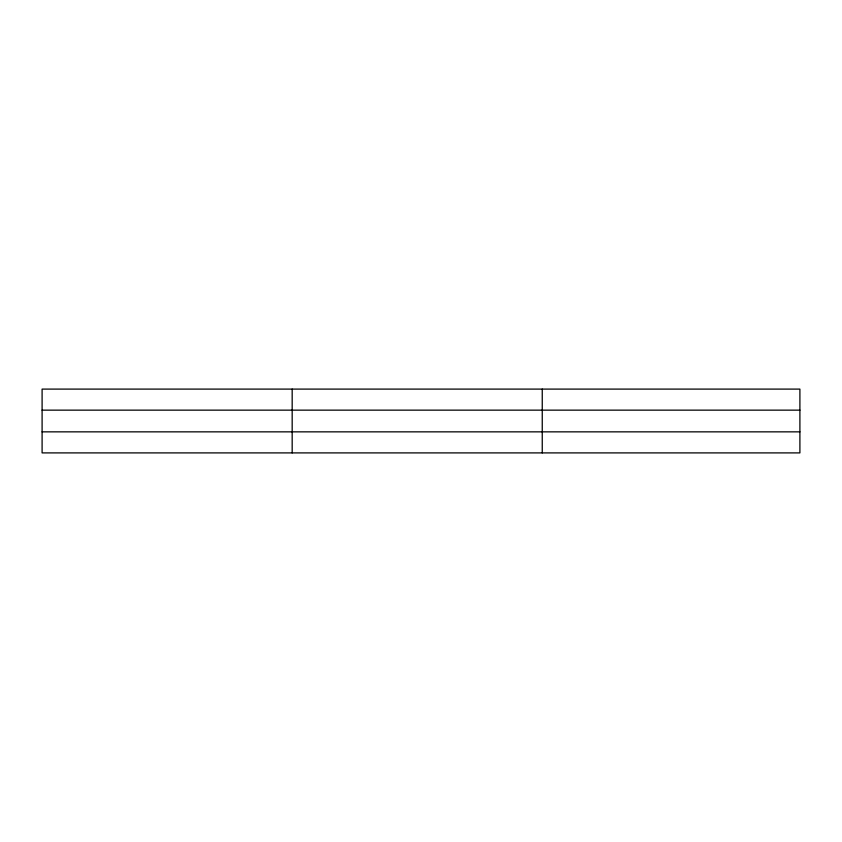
<?xml version="1.0" encoding="UTF-8"?>
<svg xmlns="http://www.w3.org/2000/svg" width="842" height="842" viewBox="0 0 842 842"><rect width="100%" height="100%" fill="white"/><g stroke="black" fill="none" stroke-linecap="round" stroke-linejoin="round"><path stroke-width="1.26" d="M292.174 452.901L292.174 389.099M542.248 452.901L542.248 389.099M799.9 410.149L799.9 389.099L42.1 389.099L42.1 452.901L799.9 452.901L799.9 410.149L42.1 410.149M42.1 431.851L799.9 431.851"/></g></svg>
